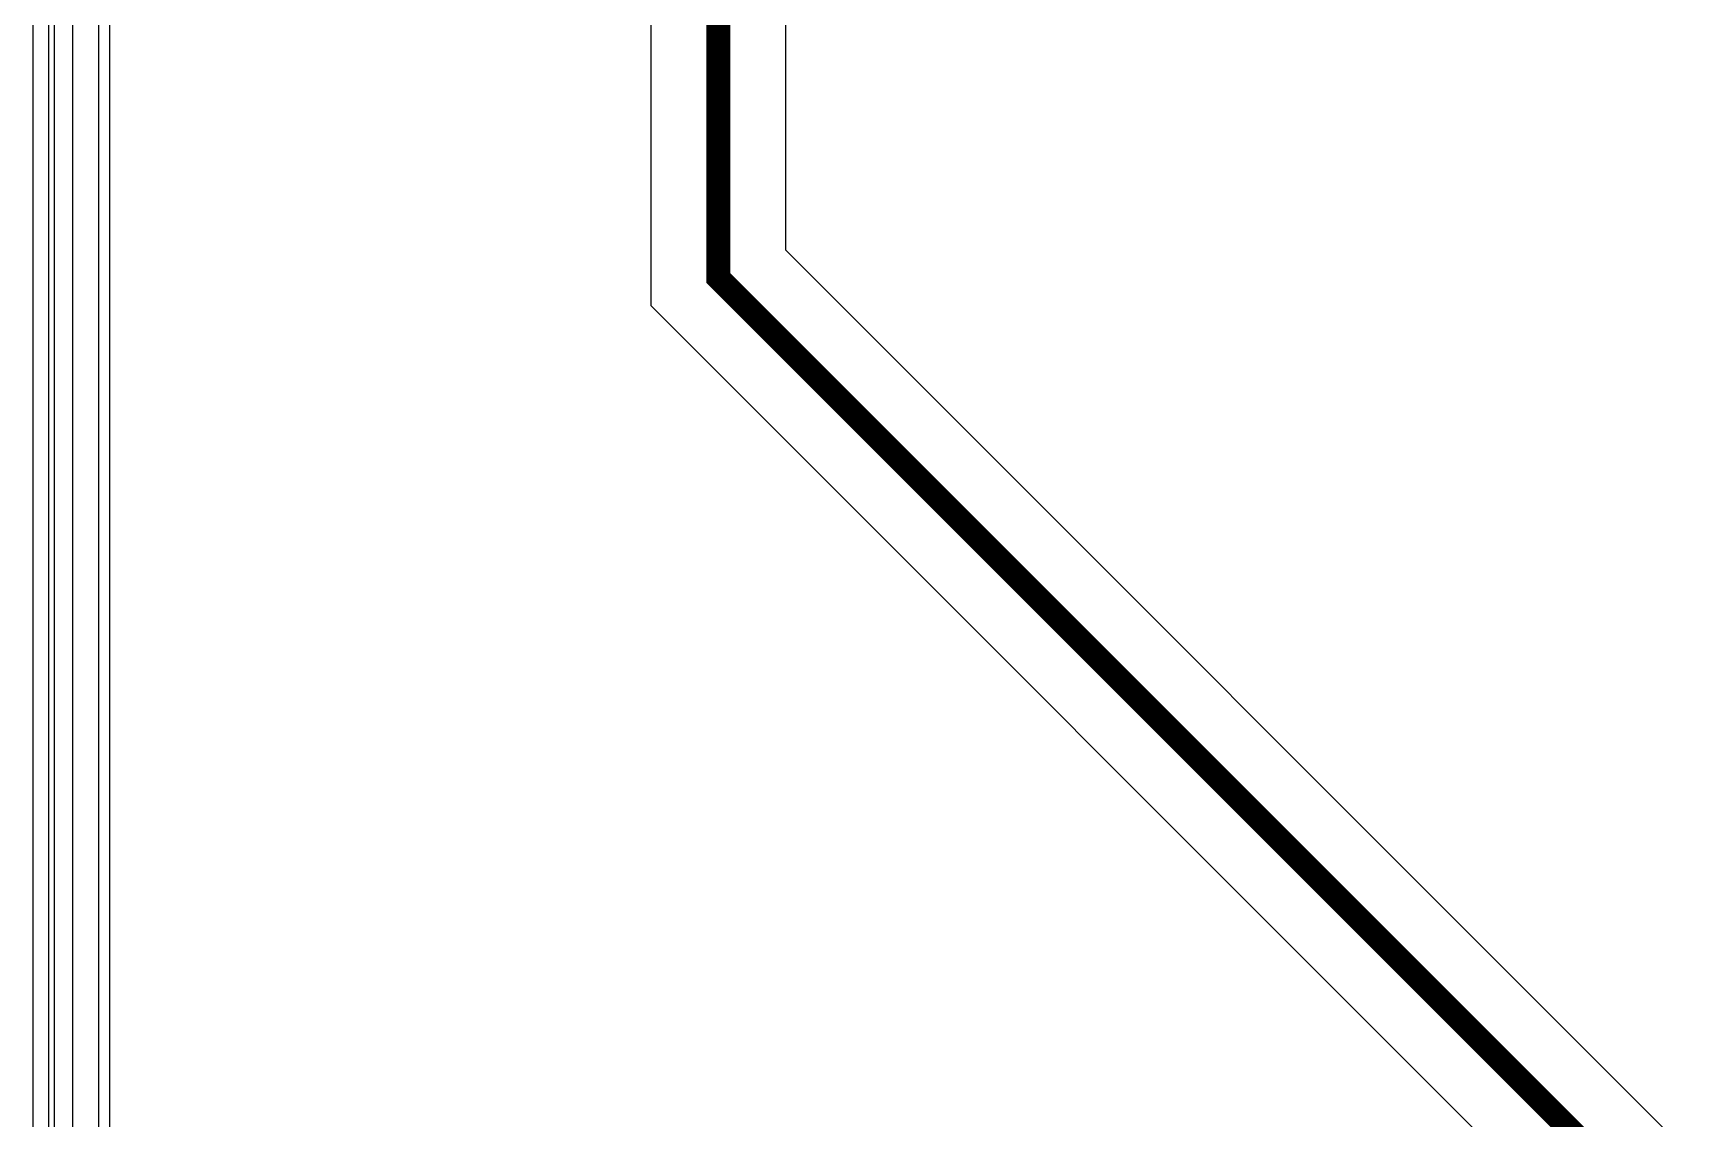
# Model space of a CAD drawing. Extents: x 0 to 323, y 0 to 320.
# Drawn here: x 0 to 10.43, y 9.87 to 16.72 of the extents above; entities that cross this region are included whole.
import ezdxf

# ---------------------------------------------------------------- set-up
doc = ezdxf.new("R2010")
doc.units = 0
doc.header["$MEASUREMENT"] = 0
for name, color, linetype in [('BOARD_GEOMETRY_OUTLINE', 1, 'CONTINUOUS'), ('ETCH_BOTTOM', 7, 'CONTINUOUS'), ('ETCH_GND', 3, 'CONTINUOUS'), ('ETCH_INT1', 4, 'CONTINUOUS'), ('ETCH_INT2', 5, 'CONTINUOUS'), ('ETCH_PWR', 6, 'CONTINUOUS')]:
    doc.layers.add(name, color=color, linetype=linetype)

msp = doc.modelspace()

# ---------------------------------------------------------------- linework, layer by layer
at = {"layer": 'BOARD_GEOMETRY_OUTLINE'}
msp.add_lwpolyline([(0, 116.6), (0, 118.2), (190.2, 118.2), (190.2, 0), (0, 0), (0, 118.2)], dxfattribs=at)
at = {"layer": 'ETCH_BOTTOM'}
msp.add_lwpolyline([(0.135, 0.375), (0.135, 117.746), (189.669, 117.746), (189.669, 0.375)], close=True, dxfattribs=at)
for points, format in [([(53.162, 5.149), (50.205, 5.149), (48.746, 3.69), (11.318, 3.69), (9.779, 5.229, 0.590049), (9.608, 5.18), (9.608, 5.18, -5.885002), (9.332, 7.609, 0.796993), (9.525, 7.653), (9.525, 9.374), (3.9, 14.999), (3.9, 51.614), (18.136, 65.85), (18.964, 65.85), (19.177, 65.638, 0.668179), (19.35, 65.709), (19.35, 68.195), (18.946, 68.195), (18.199, 67.448), (13.79, 67.448), (10.75, 70.488), (10.75, 105.042)], "xyb"), ([(52.9, 8.445, 0.15, 0.15, 0), (48.57, 4.115, 0.15, 0.15, 0), (11.494, 4.115, 0.15, 0.15, 0), (9.95, 5.659, 0.15, 0.15, 0), (9.95, 9.55, 0.15, 0.15, 0), (4.325, 15.175, 0.15, 0.15, 0), (4.325, 51.438, 0.15, 0.15, 0), (18.312, 65.425, 0.15, 0.15, 0), (18.788, 65.425, 0.15, 0.15, 0), (19.125, 65.088, 0.15, 0.15, 0), (19.125, 64.162, 0.15, 0.15, 0), (19.712, 63.575, 0.15, 0.15, 0), (24.088, 63.575, 0.15, 0.15, 0), (25.8, 65.287, 0.15, 0.15, 0), (25.8, 68.35, 0.15, 0.15, 0)], "xyseb"), ([(48.394, 4.54), (15.599, 4.54, -0.569164), (15.51, 4.69, 1.683132), (13.49, 4.69, -0.569164), (13.401, 4.54), (13.059, 4.54, -0.569164), (12.97, 4.69, 1.111956), (10.857, 5.565, -0.569037), (10.688, 5.522), (10.375, 5.835), (10.375, 9.726), (4.75, 15.351), (4.75, 42.191, -0.668179)], "xyb")]:
    msp.add_lwpolyline(points, format=format, dxfattribs=at)
at = {"layer": 'ETCH_GND'}
msp.add_lwpolyline([(189.5, 0.35), (0.1, 0.35), (0.1, 117.55), (189.5, 117.55)], close=True, dxfattribs=at)
at = {"layer": 'ETCH_INT1'}
msp.add_lwpolyline([(189.747, 0.331), (0.416, 0.331), (0.416, 117.577), (189.747, 117.577)], close=True, dxfattribs=at)
at = {"layer": 'ETCH_INT2'}
msp.add_lwpolyline([(189.88, 0.665), (0.485, 0.665), (0.485, 117.596), (189.88, 117.596)], close=True, dxfattribs=at)
at = {"layer": 'ETCH_PWR'}
msp.add_lwpolyline([(58.25, 1.3), (1.05, 1.3), (0.25, 2.1), (0.25, 36.5), (11.03, 36.5, -0.613614), (11.112, 36.339, 1.967107), (12.808, 36.339, -0.613614), (12.89, 36.5), (13.57, 36.5, -0.613614), (13.652, 36.339, 1.967107), (15.348, 36.339, -0.613614), (15.43, 36.5), (29.6, 36.5)], format="xyb", dxfattribs=at)

doc.saveas('drawing.dxf')
